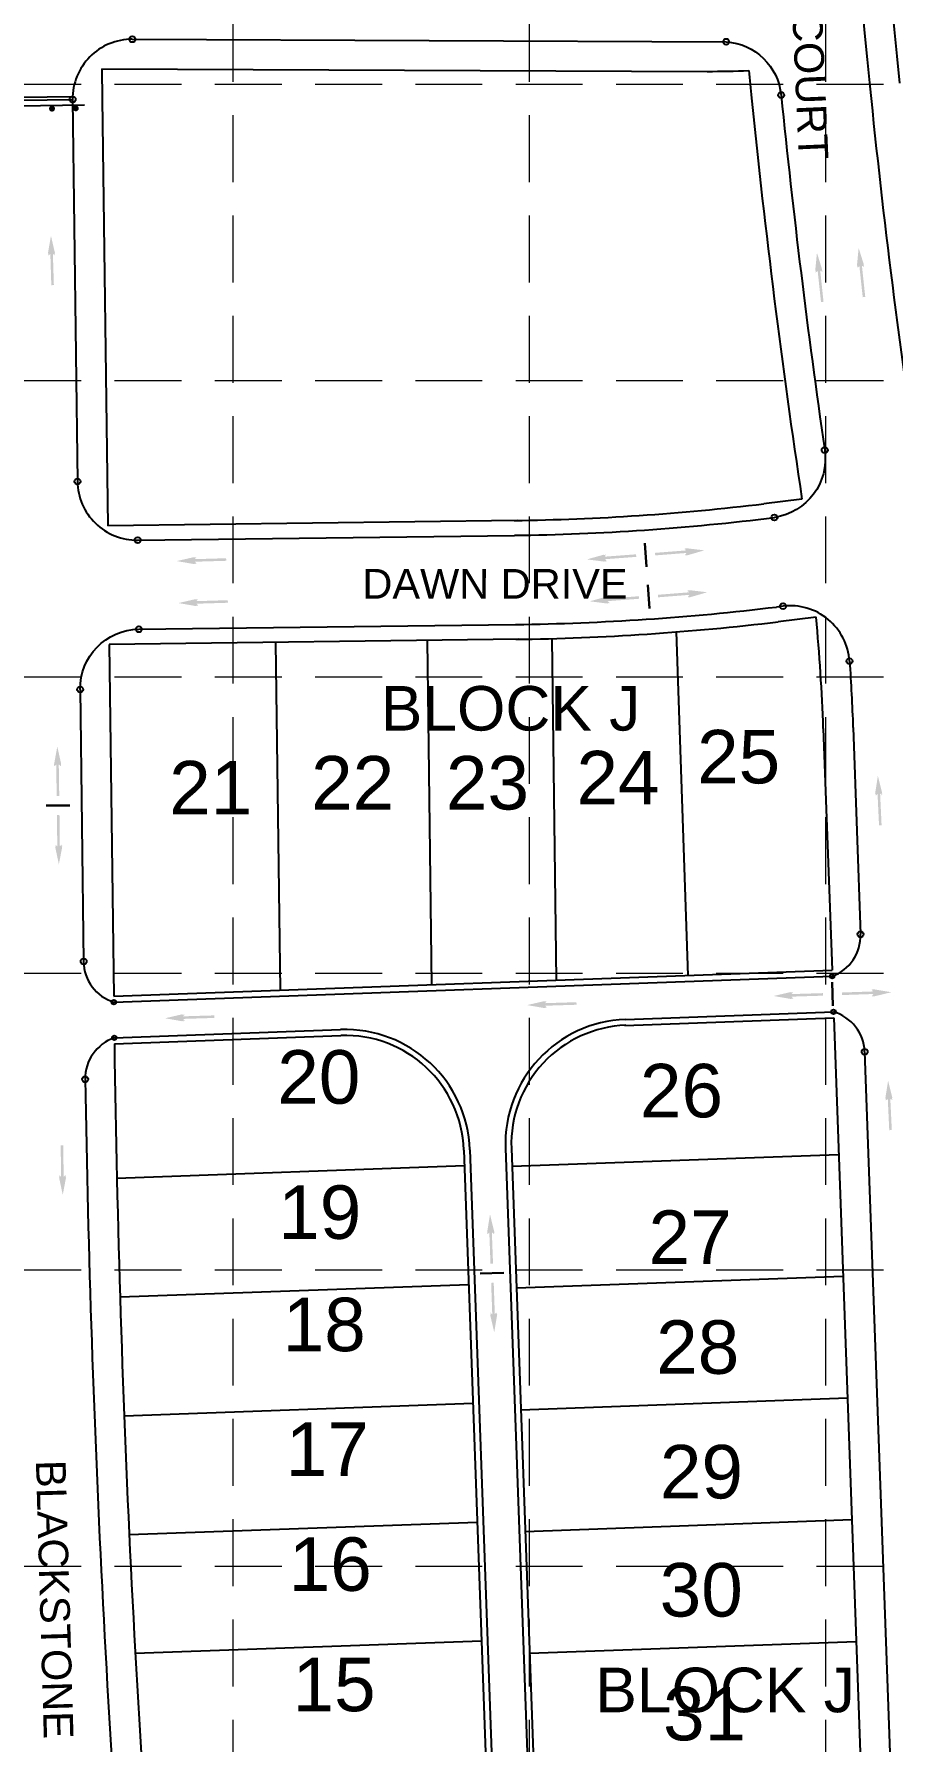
# Model space of a CAD drawing. Header units: inches. Extents: x -5337 to 1057, y 15227 to 19227.
# Drawn here: x -1209 to -920, y 17866 to 18441 of the extents above; entities that cross this region are included whole.
import ezdxf
from ezdxf.enums import TextEntityAlignment as Align

# ---------------------------------------------------------------- set-up
doc = ezdxf.new("R2010")
doc.units = ezdxf.units.IN
doc.header["$LTSCALE"] = 150
doc.header["$MEASUREMENT"] = 0
doc.linetypes.add('HIDDEN', pattern=[0.375, 0.25, -0.125])
for name, color, linetype in [('1 BLOCK NUMBERS', 7, 'Continuous'), ('1 LOT NUMBER', 7, 'Continuous'), ('grid', 7, 'HIDDEN'), ('LOT NUM', 7, 'Continuous'), ('LOTLINE', 7, 'Continuous'), ('PAVING', 7, 'Continuous'), ('ROW', 7, 'Continuous')]:
    doc.layers.add(name, color=color, linetype=linetype)
doc.styles.get("Standard").update_dxf_attribs({"font": 'ARIAL.TTF', "height": 25})

msp = doc.modelspace()

# ---------------------------------------------------------------- hatches: boundary and pattern name
at = {"layer": 'PAVING'}
h = msp.add_hatch(color=256, dxfattribs=at)
edge = h.paths.add_edge_path()
edge.add_arc((-1203.22, 18415.47), 1, 211.57473, 571.57473)
h = msp.add_hatch(color=256, dxfattribs=at)
edge = h.paths.add_edge_path()
edge.add_arc((-1195.22, 18415.57), 1, 211.57473, 571.57473)
h = msp.add_hatch(color=256, dxfattribs=at)
edge = h.paths.add_edge_path()
edge.add_line((-1202.41, 18366.13), (-1202.92, 18366.66))
edge.add_line((-1202.92, 18366.66), (-1202.59, 18356.08))
edge.add_line((-1202.59, 18356.08), (-1203.45, 18356.05))
edge.add_line((-1203.45, 18356.05), (-1203.78, 18366.63))
edge.add_line((-1203.78, 18366.63), (-1204.37, 18366.06))
edge.add_line((-1204.37, 18366.06), (-1204.37, 18366.06))
edge.add_ellipse((-1204.43, 18366.6), major_axis=(0.018, -0.56), ratio=0.285714, start_angle=-125.83153, end_angle=14.49672, ccw=False)
edge.add_line((-1204.57, 18366.92), (-1204.57, 18366.92))
edge.add_line((-1204.57, 18366.92), (-1203.57, 18372.68))
edge.add_line((-1203.57, 18372.68), (-1202.25, 18366.99))
edge.add_line((-1202.25, 18366.99), (-1202.25, 18366.99))
edge.add_ellipse((-1202.38, 18366.67), major_axis=(0.018, -0.56), ratio=0.285714, start_angle=-17.18267, end_angle=124.72693, ccw=False)
edge.add_line((-1202.41, 18366.13), (-1202.41, 18366.13))
edge.add_line((-1202.41, 18366.13), (-1202.41, 18366.13))
edge.add_line((-1202.41, 18366.13), (-1202.41, 18366.13))
h = msp.add_hatch(color=256, dxfattribs=at)
edge = h.paths.add_edge_path()
edge.add_line((-930.07, 18362.15), (-930.62, 18362.63))
edge.add_line((-930.62, 18362.63), (-929.5, 18352.11))
edge.add_line((-929.5, 18352.11), (-930.35, 18352.01))
edge.add_line((-930.35, 18352.01), (-931.48, 18362.54))
edge.add_line((-931.48, 18362.54), (-932.02, 18361.93))
edge.add_line((-932.02, 18361.93), (-932.02, 18361.93))
edge.add_ellipse((-932.12, 18362.46), major_axis=(0.06, -0.557), ratio=0.285714, start_angle=-125.83153, end_angle=14.49672, ccw=False)
edge.add_line((-932.29, 18362.77), (-932.28, 18362.77))
edge.add_line((-932.28, 18362.77), (-931.72, 18368.6))
edge.add_line((-931.72, 18368.6), (-929.98, 18363.01))
edge.add_line((-929.98, 18363.01), (-929.98, 18363.02))
edge.add_ellipse((-930.08, 18362.68), major_axis=(0.06, -0.557), ratio=0.285714, start_angle=-17.18267, end_angle=124.72693, ccw=False)
edge.add_line((-930.07, 18362.15), (-930.07, 18362.15))
edge.add_line((-930.07, 18362.15), (-930.07, 18362.15))
edge.add_line((-930.07, 18362.15), (-930.07, 18362.15))
h = msp.add_hatch(color=256, dxfattribs=at)
edge = h.paths.add_edge_path()
edge.add_line((-944.11, 18360.51), (-944.66, 18360.99))
edge.add_line((-944.66, 18360.99), (-943.54, 18350.47))
edge.add_line((-943.54, 18350.47), (-944.39, 18350.37))
edge.add_line((-944.39, 18350.37), (-945.52, 18360.9))
edge.add_line((-945.52, 18360.9), (-946.06, 18360.29))
edge.add_line((-946.06, 18360.29), (-946.07, 18360.29))
edge.add_ellipse((-946.16, 18360.82), major_axis=(0.06, -0.557), ratio=0.285714, start_angle=-125.83153, end_angle=14.49672, ccw=False)
edge.add_line((-946.33, 18361.13), (-946.32, 18361.13))
edge.add_line((-946.32, 18361.13), (-945.76, 18366.96))
edge.add_line((-945.76, 18366.96), (-944.02, 18361.37))
edge.add_line((-944.02, 18361.37), (-944.02, 18361.38))
edge.add_ellipse((-944.12, 18361.04), major_axis=(0.06, -0.557), ratio=0.285714, start_angle=-17.18267, end_angle=124.72693, ccw=False)
edge.add_line((-944.11, 18360.51), (-944.11, 18360.51))
edge.add_line((-944.11, 18360.51), (-944.11, 18360.51))
edge.add_line((-944.11, 18360.51), (-944.11, 18360.51))
h = msp.add_hatch(color=256, dxfattribs=at)
edge = h.paths.add_edge_path()
edge.add_line((-1154.66, 18264.36), (-1155.19, 18263.85))
edge.add_line((-1155.19, 18263.85), (-1144.61, 18264.16))
edge.add_line((-1144.61, 18264.16), (-1144.58, 18263.3))
edge.add_line((-1144.58, 18263.3), (-1155.16, 18262.99))
edge.add_line((-1155.16, 18262.99), (-1154.59, 18262.4))
edge.add_line((-1154.59, 18262.4), (-1154.59, 18262.4))
edge.add_ellipse((-1155.13, 18262.34), major_axis=(0.56, 0.017), ratio=0.285714, start_angle=-125.83153, end_angle=14.49672, ccw=False)
edge.add_line((-1155.45, 18262.2), (-1155.45, 18262.2))
edge.add_line((-1155.45, 18262.2), (-1161.22, 18263.21))
edge.add_line((-1161.22, 18263.21), (-1155.52, 18264.52))
edge.add_line((-1155.52, 18264.52), (-1155.52, 18264.52))
edge.add_ellipse((-1155.2, 18264.39), major_axis=(0.56, 0.017), ratio=0.285714, start_angle=-17.18267, end_angle=124.72693, ccw=False)
edge.add_line((-1154.66, 18264.36), (-1154.66, 18264.36))
edge.add_line((-1154.66, 18264.36), (-1154.66, 18264.36))
edge.add_line((-1154.66, 18264.36), (-1154.66, 18264.36))
at = {"layer": 'PAVING', "linetype": 'Continuous', "lineweight": 30}
h = msp.add_hatch(color=256, dxfattribs=at)
edge = h.paths.add_edge_path()
edge.add_line((-1016.69, 18265.23), (-1017.19, 18264.69))
edge.add_line((-1017.19, 18264.69), (-1006.64, 18265.48))
edge.add_line((-1006.64, 18265.48), (-1006.57, 18264.62))
edge.add_line((-1006.57, 18264.62), (-1017.13, 18263.83))
edge.add_line((-1017.13, 18263.83), (-1016.53, 18263.26))
edge.add_line((-1016.53, 18263.26), (-1016.53, 18263.26))
edge.add_ellipse((-1017.07, 18263.18), major_axis=(0.558, 0.042), ratio=0.285714, start_angle=-125.83153, end_angle=14.49672, ccw=False)
edge.add_line((-1017.39, 18263.03), (-1017.39, 18263.03))
edge.add_line((-1017.39, 18263.03), (-1023.19, 18263.78))
edge.add_line((-1023.19, 18263.78), (-1017.56, 18265.34))
edge.add_line((-1017.56, 18265.34), (-1017.56, 18265.34))
edge.add_ellipse((-1017.23, 18265.23), major_axis=(0.558, 0.042), ratio=0.285714, start_angle=-17.18267, end_angle=124.72693, ccw=False)
edge.add_line((-1016.69, 18265.22), (-1016.69, 18265.23))
edge.add_line((-1016.69, 18265.23), (-1016.69, 18265.23))
edge.add_line((-1016.69, 18265.23), (-1016.69, 18265.23))
h = msp.add_hatch(color=256, dxfattribs=at)
edge = h.paths.add_edge_path()
edge.add_line((-990.28, 18267.25), (-989.71, 18266.8))
edge.add_line((-989.71, 18266.8), (-1000.26, 18265.97))
edge.add_line((-1000.26, 18265.97), (-1000.19, 18265.11))
edge.add_line((-1000.19, 18265.11), (-989.64, 18265.94))
edge.add_line((-989.64, 18265.94), (-990.14, 18265.29))
edge.add_line((-990.14, 18265.29), (-990.14, 18265.29))
edge.add_ellipse((-989.6, 18265.29), major_axis=(-0.558, -0.044), ratio=0.285714, start_angle=345.50328, end_angle=485.83153)
edge.add_line((-989.26, 18265.19), (-989.26, 18265.19))
edge.add_line((-989.26, 18265.19), (-983.64, 18266.81))
edge.add_line((-983.64, 18266.81), (-989.45, 18267.5))
edge.add_line((-989.45, 18267.5), (-989.45, 18267.5))
edge.add_ellipse((-989.75, 18267.34), major_axis=(-0.558, -0.044), ratio=0.285714, start_angle=235.27307, end_angle=377.18267)
edge.add_line((-990.28, 18267.25), (-990.28, 18267.25))
edge.add_line((-990.28, 18267.25), (-990.28, 18267.25))
edge.add_line((-990.28, 18267.25), (-990.28, 18267.25))
h = msp.add_hatch(color=256, dxfattribs=at)
edge = h.paths.add_edge_path()
edge.add_line((-989.32, 18253.15), (-988.74, 18252.69))
edge.add_line((-988.74, 18252.69), (-999.29, 18251.87))
edge.add_line((-999.29, 18251.87), (-999.23, 18251.01))
edge.add_line((-999.23, 18251.01), (-988.67, 18251.84))
edge.add_line((-988.67, 18251.84), (-989.17, 18251.19))
edge.add_line((-989.17, 18251.19), (-989.17, 18251.18))
edge.add_ellipse((-988.63, 18251.19), major_axis=(-0.558, -0.044), ratio=0.285714, start_angle=345.50328, end_angle=485.83153)
edge.add_line((-988.29, 18251.08), (-988.3, 18251.09))
edge.add_line((-988.3, 18251.09), (-982.68, 18252.71))
edge.add_line((-982.68, 18252.71), (-988.48, 18253.39))
edge.add_line((-988.48, 18253.39), (-988.48, 18253.39))
edge.add_ellipse((-988.79, 18253.24), major_axis=(-0.558, -0.044), ratio=0.285714, start_angle=235.27307, end_angle=377.18267)
edge.add_line((-989.32, 18253.15), (-989.32, 18253.15))
edge.add_line((-989.32, 18253.15), (-989.32, 18253.15))
edge.add_line((-989.32, 18253.15), (-989.32, 18253.15))
at = {"layer": 'PAVING'}
h = msp.add_hatch(color=256, dxfattribs=at)
edge = h.paths.add_edge_path()
edge.add_line((-1154.1, 18250.24), (-1154.63, 18249.72))
edge.add_line((-1154.63, 18249.72), (-1144.05, 18250.04))
edge.add_line((-1144.05, 18250.04), (-1144.02, 18249.18))
edge.add_line((-1144.02, 18249.18), (-1154.6, 18248.86))
edge.add_line((-1154.6, 18248.86), (-1154.03, 18248.27))
edge.add_line((-1154.03, 18248.27), (-1154.03, 18248.27))
edge.add_ellipse((-1154.57, 18248.21), major_axis=(0.56, 0.017), ratio=0.285714, start_angle=-125.83153, end_angle=14.49672, ccw=False)
edge.add_line((-1154.9, 18248.07), (-1154.89, 18248.08))
edge.add_line((-1154.89, 18248.08), (-1160.66, 18249.08))
edge.add_line((-1160.66, 18249.08), (-1154.96, 18250.39))
edge.add_line((-1154.96, 18250.39), (-1154.96, 18250.39))
edge.add_ellipse((-1154.64, 18250.27), major_axis=(0.56, 0.017), ratio=0.285714, start_angle=-17.18267, end_angle=124.72693, ccw=False)
edge.add_line((-1154.1, 18250.24), (-1154.1, 18250.24))
edge.add_line((-1154.1, 18250.24), (-1154.1, 18250.24))
edge.add_line((-1154.1, 18250.24), (-1154.1, 18250.24))
at = {"layer": 'PAVING', "linetype": 'Continuous', "lineweight": 30}
h = msp.add_hatch(color=256, dxfattribs=at)
edge = h.paths.add_edge_path()
edge.add_line((-1015.73, 18251.12), (-1016.23, 18250.58))
edge.add_line((-1016.23, 18250.58), (-1005.67, 18251.38))
edge.add_line((-1005.67, 18251.38), (-1005.61, 18250.52))
edge.add_line((-1005.61, 18250.52), (-1016.16, 18249.73))
edge.add_line((-1016.16, 18249.73), (-1015.57, 18249.16))
edge.add_line((-1015.57, 18249.16), (-1015.57, 18249.16))
edge.add_ellipse((-1016.1, 18249.08), major_axis=(0.558, 0.042), ratio=0.285714, start_angle=-125.83153, end_angle=14.49672, ccw=False)
edge.add_line((-1016.42, 18248.92), (-1016.42, 18248.93))
edge.add_line((-1016.42, 18248.93), (-1022.22, 18249.67))
edge.add_line((-1022.22, 18249.67), (-1016.59, 18251.24))
edge.add_line((-1016.59, 18251.24), (-1016.59, 18251.24))
edge.add_ellipse((-1016.26, 18251.13), major_axis=(0.558, 0.042), ratio=0.285714, start_angle=-17.18267, end_angle=124.72693, ccw=False)
edge.add_line((-1015.73, 18251.12), (-1015.73, 18251.12))
edge.add_line((-1015.73, 18251.12), (-1015.73, 18251.12))
edge.add_line((-1015.73, 18251.12), (-1015.73, 18251.12))
h = msp.add_hatch(color=256, dxfattribs=at)
edge = h.paths.add_edge_path()
edge.add_line((-1202.29, 18194.2), (-1201.8, 18194.74))
edge.add_line((-1201.8, 18194.74), (-1201.64, 18184.16))
edge.add_line((-1201.64, 18184.16), (-1200.78, 18184.17))
edge.add_line((-1200.78, 18184.17), (-1200.94, 18194.75))
edge.add_line((-1200.94, 18194.75), (-1200.32, 18194.21))
edge.add_line((-1200.32, 18194.21), (-1200.32, 18194.21))
edge.add_ellipse((-1200.29, 18194.76), major_axis=(0.008, -0.56), ratio=0.285714, start_angle=345.50328, end_angle=485.83153)
edge.add_line((-1200.17, 18195.09), (-1200.17, 18195.08))
edge.add_line((-1200.17, 18195.08), (-1201.43, 18200.8))
edge.add_line((-1201.43, 18200.8), (-1202.48, 18195.05))
edge.add_line((-1202.48, 18195.05), (-1202.48, 18195.05))
edge.add_ellipse((-1202.35, 18194.73), major_axis=(0.008, -0.56), ratio=0.285714, start_angle=235.27307, end_angle=377.18267)
edge.add_line((-1202.29, 18194.2), (-1202.29, 18194.2))
edge.add_line((-1202.29, 18194.2), (-1202.29, 18194.2))
edge.add_line((-1202.29, 18194.2), (-1202.29, 18194.2))
at = {"layer": 'PAVING'}
h = msp.add_hatch(color=256, dxfattribs=at)
edge = h.paths.add_edge_path()
edge.add_line((-923.98, 18184.39), (-924.5, 18184.9))
edge.add_line((-924.5, 18184.9), (-924, 18174.33))
edge.add_line((-924, 18174.33), (-924.86, 18174.29))
edge.add_line((-924.86, 18174.29), (-925.36, 18184.86))
edge.add_line((-925.36, 18184.86), (-925.94, 18184.28))
edge.add_line((-925.94, 18184.28), (-925.95, 18184.28))
edge.add_ellipse((-926.01, 18184.82), major_axis=(0.027, -0.559), ratio=0.285714, start_angle=-125.83153, end_angle=14.49672, ccw=False)
edge.add_line((-926.16, 18185.14), (-926.15, 18185.14))
edge.add_line((-926.15, 18185.14), (-925.25, 18190.92))
edge.add_line((-925.25, 18190.92), (-923.84, 18185.25))
edge.add_line((-923.84, 18185.25), (-923.84, 18185.25))
edge.add_ellipse((-923.96, 18184.92), major_axis=(0.027, -0.559), ratio=0.285714, start_angle=-17.18267, end_angle=124.72693, ccw=False)
edge.add_line((-923.98, 18184.39), (-923.98, 18184.39))
edge.add_line((-923.98, 18184.39), (-923.98, 18184.39))
edge.add_line((-923.98, 18184.39), (-923.98, 18184.39))
at = {"layer": 'PAVING', "linetype": 'Continuous', "lineweight": 30}
h = msp.add_hatch(color=256, dxfattribs=at)
edge = h.paths.add_edge_path()
edge.add_line((-1201.94, 18167.71), (-1201.44, 18167.18))
edge.add_line((-1201.44, 18167.18), (-1201.56, 18177.76))
edge.add_line((-1201.56, 18177.76), (-1200.7, 18177.77))
edge.add_line((-1200.7, 18177.77), (-1200.58, 18167.19))
edge.add_line((-1200.58, 18167.19), (-1199.98, 18167.74))
edge.add_line((-1199.98, 18167.74), (-1199.97, 18167.75))
edge.add_ellipse((-1199.93, 18167.2), major_axis=(-0.006, 0.56), ratio=0.285714, start_angle=-125.83153, end_angle=14.49672, ccw=False)
edge.add_line((-1199.79, 18166.88), (-1199.8, 18166.88))
edge.add_line((-1199.8, 18166.88), (-1200.91, 18161.14))
edge.add_line((-1200.91, 18161.14), (-1202.11, 18166.86))
edge.add_line((-1202.11, 18166.86), (-1202.11, 18166.86))
edge.add_ellipse((-1201.98, 18167.18), major_axis=(-0.006, 0.56), ratio=0.285714, start_angle=-17.18267, end_angle=124.72693, ccw=False)
edge.add_line((-1201.94, 18167.71), (-1201.94, 18167.71))
edge.add_line((-1201.94, 18167.71), (-1201.94, 18167.71))
edge.add_line((-1201.94, 18167.71), (-1201.94, 18167.71))
at = {"layer": 'PAVING'}
h = msp.add_hatch(color=256, dxfattribs=at)
edge = h.paths.add_edge_path()
edge.add_line((-1036.75, 18114.94), (-1037.27, 18114.42))
edge.add_line((-1037.27, 18114.42), (-1026.7, 18114.75))
edge.add_line((-1026.7, 18114.75), (-1026.67, 18113.89))
edge.add_line((-1026.67, 18113.89), (-1037.25, 18113.56))
edge.add_line((-1037.25, 18113.56), (-1036.68, 18112.97))
edge.add_line((-1036.68, 18112.97), (-1036.68, 18112.97))
edge.add_ellipse((-1037.22, 18112.91), major_axis=(0.56, 0.017), ratio=0.285714, start_angle=-125.83153, end_angle=14.49672, ccw=False)
edge.add_line((-1037.54, 18112.77), (-1037.54, 18112.78))
edge.add_line((-1037.54, 18112.78), (-1043.3, 18113.78))
edge.add_line((-1043.3, 18113.78), (-1037.61, 18115.09))
edge.add_line((-1037.61, 18115.09), (-1037.61, 18115.09))
edge.add_ellipse((-1037.29, 18114.97), major_axis=(0.56, 0.017), ratio=0.285714, start_angle=-17.18267, end_angle=124.72693, ccw=False)
edge.add_line((-1036.75, 18114.94), (-1036.75, 18114.94))
edge.add_line((-1036.75, 18114.94), (-1036.75, 18114.94))
edge.add_line((-1036.75, 18114.94), (-1036.75, 18114.94))
at = {"layer": 'PAVING', "linetype": 'Continuous', "lineweight": 30}
h = msp.add_hatch(color=256, dxfattribs=at)
edge = h.paths.add_edge_path()
edge.add_line((-953.78, 18118), (-954.31, 18117.48))
edge.add_line((-954.31, 18117.48), (-943.73, 18117.8))
edge.add_line((-943.73, 18117.8), (-943.7, 18116.95))
edge.add_line((-943.7, 18116.95), (-954.28, 18116.62))
edge.add_line((-954.28, 18116.62), (-953.71, 18116.03))
edge.add_line((-953.71, 18116.03), (-953.71, 18116.03))
edge.add_ellipse((-954.25, 18115.97), major_axis=(0.56, 0.017), ratio=0.285714, start_angle=-125.83153, end_angle=14.49672, ccw=False)
edge.add_line((-954.57, 18115.83), (-954.57, 18115.84))
edge.add_line((-954.57, 18115.84), (-960.34, 18116.84))
edge.add_line((-960.34, 18116.84), (-954.64, 18118.15))
edge.add_line((-954.64, 18118.15), (-954.64, 18118.15))
edge.add_ellipse((-954.32, 18118.03), major_axis=(0.56, 0.017), ratio=0.285714, start_angle=-17.18267, end_angle=124.72693, ccw=False)
edge.add_line((-953.78, 18118), (-953.78, 18118))
edge.add_line((-953.78, 18118), (-953.78, 18118))
edge.add_line((-953.78, 18118), (-953.78, 18118))
h = msp.add_hatch(color=256, dxfattribs=at)
edge = h.paths.add_edge_path()
edge.add_line((-927.31, 18118.85), (-926.75, 18118.37))
edge.add_line((-926.75, 18118.37), (-937.33, 18118.01))
edge.add_line((-937.33, 18118.01), (-937.3, 18117.15))
edge.add_line((-937.3, 18117.15), (-926.72, 18117.51))
edge.add_line((-926.72, 18117.51), (-927.25, 18116.88))
edge.add_line((-927.25, 18116.88), (-927.25, 18116.88))
edge.add_ellipse((-926.71, 18116.86), major_axis=(-0.56, -0.019), ratio=0.285714, start_angle=345.50328, end_angle=485.83153)
edge.add_line((-926.38, 18116.74), (-926.38, 18116.74))
edge.add_line((-926.38, 18116.74), (-920.69, 18118.11))
edge.add_line((-920.69, 18118.11), (-926.46, 18119.06))
edge.add_line((-926.46, 18119.06), (-926.46, 18119.05))
edge.add_ellipse((-926.78, 18118.91), major_axis=(-0.56, -0.019), ratio=0.285714, start_angle=235.27307, end_angle=377.18267)
edge.add_line((-927.31, 18118.85), (-927.31, 18118.85))
edge.add_line((-927.31, 18118.85), (-927.31, 18118.85))
edge.add_line((-927.31, 18118.85), (-927.31, 18118.85))
at = {"layer": 'PAVING'}
h = msp.add_hatch(color=256, dxfattribs=at)
edge = h.paths.add_edge_path()
edge.add_line((-1158.61, 18110.5), (-1159.14, 18109.99))
edge.add_line((-1159.14, 18109.99), (-1148.56, 18110.31))
edge.add_line((-1148.56, 18110.31), (-1148.53, 18109.45))
edge.add_line((-1148.53, 18109.45), (-1159.11, 18109.13))
edge.add_line((-1159.11, 18109.13), (-1158.54, 18108.54))
edge.add_line((-1158.54, 18108.54), (-1158.54, 18108.54))
edge.add_ellipse((-1159.08, 18108.48), major_axis=(0.56, 0.017), ratio=0.285714, start_angle=-125.83153, end_angle=14.49672, ccw=False)
edge.add_line((-1159.4, 18108.34), (-1159.4, 18108.34))
edge.add_line((-1159.4, 18108.34), (-1165.17, 18109.34))
edge.add_line((-1165.17, 18109.34), (-1159.47, 18110.66))
edge.add_line((-1159.47, 18110.66), (-1159.47, 18110.66))
edge.add_ellipse((-1159.15, 18110.53), major_axis=(0.56, 0.017), ratio=0.285714, start_angle=-17.18267, end_angle=124.72693, ccw=False)
edge.add_line((-1158.61, 18110.5), (-1158.61, 18110.5))
edge.add_line((-1158.61, 18110.5), (-1158.61, 18110.5))
edge.add_line((-1158.61, 18110.5), (-1158.61, 18110.5))
h = msp.add_hatch(color=256, dxfattribs=at)
edge = h.paths.add_edge_path()
edge.add_line((-920.54, 18081.77), (-921.07, 18082.29))
edge.add_line((-921.07, 18082.29), (-920.56, 18071.72))
edge.add_line((-920.56, 18071.72), (-921.42, 18071.67))
edge.add_line((-921.42, 18071.67), (-921.92, 18082.25))
edge.add_line((-921.92, 18082.25), (-922.51, 18081.67))
edge.add_line((-922.51, 18081.67), (-922.51, 18081.67))
edge.add_ellipse((-922.57, 18082.21), major_axis=(0.027, -0.559), ratio=0.285714, start_angle=-125.83153, end_angle=14.49672, ccw=False)
edge.add_line((-922.72, 18082.53), (-922.72, 18082.53))
edge.add_line((-922.72, 18082.53), (-921.81, 18088.31))
edge.add_line((-921.81, 18088.31), (-920.4, 18082.63))
edge.add_line((-920.4, 18082.63), (-920.4, 18082.63))
edge.add_ellipse((-920.52, 18082.31), major_axis=(0.027, -0.559), ratio=0.285714, start_angle=-17.18267, end_angle=124.72693, ccw=False)
edge.add_line((-920.54, 18081.77), (-920.54, 18081.77))
edge.add_line((-920.54, 18081.77), (-920.54, 18081.77))
edge.add_line((-920.54, 18081.77), (-920.54, 18081.77))
h = msp.add_hatch(color=256, dxfattribs=at)
edge = h.paths.add_edge_path()
edge.add_line((-1200.66, 18056.49), (-1200.15, 18055.96))
edge.add_line((-1200.15, 18055.96), (-1200.3, 18066.54))
edge.add_line((-1200.3, 18066.54), (-1199.44, 18066.56))
edge.add_line((-1199.44, 18066.56), (-1199.29, 18055.97))
edge.add_line((-1199.29, 18055.97), (-1198.69, 18056.53))
edge.add_line((-1198.69, 18056.53), (-1198.69, 18056.53))
edge.add_ellipse((-1198.64, 18055.99), major_axis=(-0.008, 0.56), ratio=0.285714, start_angle=-125.83153, end_angle=14.49672, ccw=False)
edge.add_line((-1198.5, 18055.67), (-1198.51, 18055.67))
edge.add_line((-1198.51, 18055.67), (-1199.6, 18049.92))
edge.add_line((-1199.6, 18049.92), (-1200.82, 18055.64))
edge.add_line((-1200.82, 18055.64), (-1200.82, 18055.63))
edge.add_ellipse((-1200.69, 18055.96), major_axis=(-0.008, 0.56), ratio=0.285714, start_angle=-17.18267, end_angle=124.72693, ccw=False)
edge.add_line((-1200.65, 18056.49), (-1200.66, 18056.49))
edge.add_line((-1200.66, 18056.49), (-1200.66, 18056.49))
edge.add_line((-1200.66, 18056.49), (-1200.66, 18056.49))
at = {"layer": 'PAVING', "linetype": 'Continuous', "lineweight": 30}
h = msp.add_hatch(color=256, dxfattribs=at)
edge = h.paths.add_edge_path()
edge.add_line((-1056.51, 18036.72), (-1056.03, 18037.28))
edge.add_line((-1056.03, 18037.28), (-1055.63, 18026.7))
edge.add_line((-1055.63, 18026.7), (-1054.78, 18026.73))
edge.add_line((-1054.78, 18026.73), (-1055.17, 18037.31))
edge.add_line((-1055.17, 18037.31), (-1054.54, 18036.78))
edge.add_line((-1054.54, 18036.78), (-1054.54, 18036.78))
edge.add_ellipse((-1054.52, 18037.32), major_axis=(0.021, -0.56), ratio=0.285714, start_angle=345.50328, end_angle=485.83153)
edge.add_line((-1054.4, 18037.65), (-1054.41, 18037.65))
edge.add_line((-1054.41, 18037.65), (-1055.8, 18043.34))
edge.add_line((-1055.8, 18043.34), (-1056.72, 18037.56))
edge.add_line((-1056.72, 18037.56), (-1056.72, 18037.56))
edge.add_ellipse((-1056.58, 18037.25), major_axis=(0.021, -0.56), ratio=0.285714, start_angle=235.27307, end_angle=377.18267)
edge.add_line((-1056.51, 18036.72), (-1056.51, 18036.72))
edge.add_line((-1056.51, 18036.72), (-1056.51, 18036.72))
edge.add_line((-1056.51, 18036.72), (-1056.51, 18036.72))
h = msp.add_hatch(color=256, dxfattribs=at)
edge = h.paths.add_edge_path()
edge.add_line((-1055.56, 18010.25), (-1055.04, 18009.72))
edge.add_line((-1055.04, 18009.72), (-1055.41, 18020.3))
edge.add_line((-1055.41, 18020.3), (-1054.55, 18020.33))
edge.add_line((-1054.55, 18020.33), (-1054.18, 18009.76))
edge.add_line((-1054.18, 18009.76), (-1053.6, 18010.33))
edge.add_line((-1053.6, 18010.33), (-1053.59, 18010.33))
edge.add_ellipse((-1053.54, 18009.79), major_axis=(-0.019, 0.56), ratio=0.285714, start_angle=-125.83153, end_angle=14.49672, ccw=False)
edge.add_line((-1053.39, 18009.46), (-1053.4, 18009.46))
edge.add_line((-1053.4, 18009.46), (-1054.38, 18003.7))
edge.add_line((-1054.38, 18003.7), (-1055.71, 18009.39))
edge.add_line((-1055.71, 18009.39), (-1055.71, 18009.39))
edge.add_ellipse((-1055.59, 18009.71), major_axis=(-0.019, 0.56), ratio=0.285714, start_angle=-17.18267, end_angle=124.72693, ccw=False)
edge.add_line((-1055.56, 18010.25), (-1055.56, 18010.25))
edge.add_line((-1055.56, 18010.25), (-1055.56, 18010.25))
edge.add_line((-1055.56, 18010.25), (-1055.56, 18010.25))

# ---------------------------------------------------------------- linework, layer by layer
at = {"layer": 'grid', "color": 252, "linetype": 'HIDDEN', "lineweight": 0, "ltscale": 0.6}
for p, q in [((-1142.39, 19121.98), (-1142.39, 15630.29)), ((-1042.64, 19121.98), (-1042.64, 15630.29)), ((-942.89, 19121.98), (-942.89, 15630.29)), ((-5232.14, 18423.73), (952.36, 18423.73)), ((-5232.14, 18323.98), (952.36, 18323.98)), ((-5232.14, 18224.23), (952.36, 18224.23)), ((-5232.14, 18124.48), (952.36, 18124.48)), ((-5232.14, 18024.73), (952.36, 18024.73)), ((-5232.14, 17924.98), (952.36, 17924.98))]:
    msp.add_line(p, q, dxfattribs=at)
at = {"layer": 'LOTLINE'}
for p, q in [((-1127.94, 18235.84), (-1126.44, 18118.79)), ((-1076.94, 18236.49), (-1075.46, 18120.63)), ((-1034.95, 18237.12), (-1033.48, 18122.14)), ((-989.09, 18123.74), (-993.01, 18239.36)), ((-1048.39, 18059.56), (-938.46, 18063.52)), ((-1064.4, 18059.63), (-1181.39, 18055.41)), ((-1062.96, 18019.65), (-1180.32, 18015.43)), ((-1046.91, 18018.59), (-936.98, 18022.55)), ((-1061.52, 17979.68), (-1178.94, 17975.45)), ((-1045.43, 17977.61), (-935.51, 17981.57)), ((-1060.08, 17939.7), (-1177.22, 17935.49)), ((-1043.96, 17936.64), (-934.03, 17940.6)), ((-1058.64, 17899.73), (-1175.19, 17895.53)), ((-1042.48, 17895.67), (-932.56, 17899.62))]:
    msp.add_line(p, q, dxfattribs=at)
at = {"layer": 'PAVING'}
for p, q in [((-1176.2, 18438.82), (-976.31, 18437.99)), ((-1226.29, 18419.18), (-1196.26, 18419.56)), ((-1192.23, 18416.61), (-1230.23, 18416.13)), ((-1226.27, 18418.18), (-1196.28, 18418.56)), ((-1196.28, 18418.56), (-1194.63, 18290)), ((-1174.38, 18270.25), (-1047.6, 18271.87)), ((-957.16, 18248.02), (-959.4, 18247.75)), ((-1174, 18240.25), (-1047.22, 18241.87)), ((-1193.74, 18220), (-1192.57, 18128.46)), ((-933.62, 18207.19), (-931.12, 18137.61)), ((-1182.4, 18114.77), (-940.62, 18123.48)), ((-1010.14, 18108.97), (-940.19, 18111.49)), ((-1182.24, 18102.77), (-1106.08, 18105.51)), ((-929.7, 18098.07), (-915.02, 17690.39)), ((-1062.59, 18065.05), (-1050.32, 17724.26)), ((-1050.6, 18065.48), (-1038.33, 17724.69))]:
    msp.add_line(p, q, dxfattribs=at)
at = {"layer": 'PAVING', "linetype": 'Continuous', "lineweight": 30}
for p, q in [((-1003.13, 18261.31), (-1003.7, 18269.29)), ((-1002.16, 18247.21), (-1002.73, 18255.18)), ((-1197.17, 18181), (-1205.17, 18180.93)), ((-940.41, 18113.48), (-940.62, 18121.48)), ((-1051.09, 18023.64), (-1059.09, 18023.39))]:
    msp.add_line(p, q, dxfattribs=at)
at = {"layer": 'PAVING'}
for centre, radius in [((-1176.2, 18438.82), 1), ((-976.31, 18437.99), 1), ((-1196.28, 18418.56), 1), ((-1196.28, 18418.56), 1), ((-957.82, 18420.05), 1), ((-943.15, 18300.55), 1), ((-1194.63, 18290), 1), ((-960.07, 18277.89), 1), ((-1174.38, 18270.25), 1), ((-957.16, 18248.02), 1), ((-1174, 18240.25), 1), ((-934.79, 18229.53), 1), ((-1193.74, 18220), 1), ((-931.12, 18137.61), 1), ((-1192.57, 18128.46), 1), ((-940.62, 18123.48), 0.75), ((-1182.4, 18114.77), 0.75), ((-940.19, 18111.49), 0.75), ((-1182.24, 18102.77), 0.75), ((-929.7, 18098.07), 1), ((-1192.04, 18088.8), 1)]:
    msp.add_circle(centre, radius, dxfattribs=at)
for centre, radius, start, end in [((1838.94, 18702.66), 2781, 179.87316, 185.77003), ((-1176.28, 18418.82), 20, 89.76391, 180.73165), ((1838.94, 18702.66), 2811, 185.77003, 188.2244), ((1838.94, 18702.66), 2781, 185.77003, 188.54849), ((-1174.64, 18290.25), 20, 180.73108, 270.73165), ((-1057.62, 19056.81), 785, 270.73165, 277.13905), ((-1057.62, 19056.81), 815, 270.73165, 276.92174), ((-954.75, 18228.17), 20, 3.92283, 96.92174), ((-945.61, 18137.09), 14.5, 290.14264, 2.06218), ((-1178.07, 18128.61), 14.5, 180.59919, 252.652), ((-944.19, 18097.55), 14.5, 2.06217, 73.98155), ((3792.33, 18168.26), 5015, 180.73165, 184.9699), ((-1104.56, 18063.54), 42, 2.06263, 92.06254), ((-1008.63, 18067), 42, 92.06263, 182.06188), ((-1177.54, 18089.05), 14.5, 108.91353, 181.02523), ((3792.33, 18168.26), 4985, 180.91336, 184.9699)]:
    msp.add_arc(centre, radius, start, end, dxfattribs=at)
at = {"layer": 'PAVING', "extrusion": (0, 0, -1)}
for centre, radius, start, end in [((977.72, 18418.04), 20, 94.04462, 174.22997), ((962.95, 18297.68), 20, 171.7756, 261.71674), ((1173.74, 18220.26), 20, 359.26835, 89.26835), ((1622.18, 18182.4), 689, 176.07717, 177.93782)]:
    msp.add_arc(centre, radius, start, end, dxfattribs=at)
at = {"layer": 'ROW'}
for p, q in [((-1186.41, 18428.86), (-982.7, 18428.02)), ((-1186.41, 18428.86), (-1186.28, 18418.69)), ((-1186.28, 18418.69), (-1184.44, 18275.12)), ((-950.83, 18284.05), (-963.62, 18282.49)), ((-1046.64, 18276.88), (-1184.44, 18275.12)), ((-946.01, 18244.34), (-958.8, 18242.78)), ((-1046.13, 18236.89), (-1183.93, 18235.13)), ((-1183.93, 18235.13), (-1182.42, 18116.77)), ((-943.62, 18206.83), (-940.69, 18125.48)), ((-1182.42, 18116.77), (-940.69, 18125.48)), ((-1010.38, 18106.96), (-940.11, 18109.49)), ((-940.11, 18109.49), (-925.01, 17690.03)), ((-1182.22, 18100.77), (-1106, 18103.52)), ((-1064.59, 18064.98), (-1052.32, 17724.19)), ((-1048.6, 18065.56), (-1036.33, 17724.77))]:
    msp.add_line(p, q, dxfattribs=at)
for centre, radius, start, end in [((1838.94, 18702.66), 2771, 179.76391, 185.77003), ((-981.56, 18703.02), 275, 269.76391, 272.68267), ((1838.94, 18702.66), 2821, 185.58082, 185.77003), ((1838.94, 18702.66), 2821, 185.77003, 188.53377), ((-1057.62, 19056.81), 780, 270.73165, 276.92174), ((-1057.62, 19056.81), 820, 270.73165, 276.92174), ((-1622.18, 18182.4), 679, 2.06218, 5.23384), ((-1104.56, 18063.54), 40, 2.06218, 92.06218), ((-1008.63, 18067), 40, 92.06218, 182.06218), ((3792.33, 18168.26), 4975, 180.77726, 184.9699)]:
    msp.add_arc(centre, radius, start, end, dxfattribs=at)

# ---------------------------------------------------------------- texts
at = {"layer": '1 BLOCK NUMBERS'}
for p in [(-1092.55, 18213.66), (-1020.33, 17883.29)]:
    msp.add_text('BLOCK J ', height=15, dxfattribs=at).set_placement(p, align=Align.MIDDLE_LEFT)
at = {"layer": '1 LOT NUMBER'}
for s, p in [('25', (-986.1, 18197.38)), ('21', (-1163.77, 18186.94)), ('22', (-1116, 18188.6)), ('23', (-1070.63, 18188.6)), ('24', (-1026.69, 18190.32)), ('20', (-1127.4, 18089.6)), ('26', (-1005.33, 18084.99)), ('19', (-1127.08, 18044.1)), ('27', (-1002.45, 18035.67)), ('18', (-1125.58, 18006.3)), ('28', (-999.87, 17998.69)), ('17', (-1124.53, 17964.31)), ('29', (-998.61, 17956.74)), ('16', (-1123.55, 17925.64)), ('30', (-998.68, 17917)), ('15', (-1122.26, 17885.13)), ('31', (-997.56, 17875.33))]:
    msp.add_text(s, height=18, dxfattribs=at).set_placement(p, align=Align.MIDDLE_LEFT)
at = {"layer": 'LOT NUM'}
for s, rotation, p in [('BENEVOLENT COURT', 272.50865, (-953.33, 18545.69)), ('DAWN DRIVE', 359.96919, (-1098.74, 18255.57)), ('BLACKSTONE COURT', 271.64993, (-1203.66, 17960.71))]:
    msp.add_text(s, height=10, rotation=rotation, dxfattribs=at).set_placement(p, align=Align.MIDDLE_LEFT)

doc.saveas('drawing.dxf')
